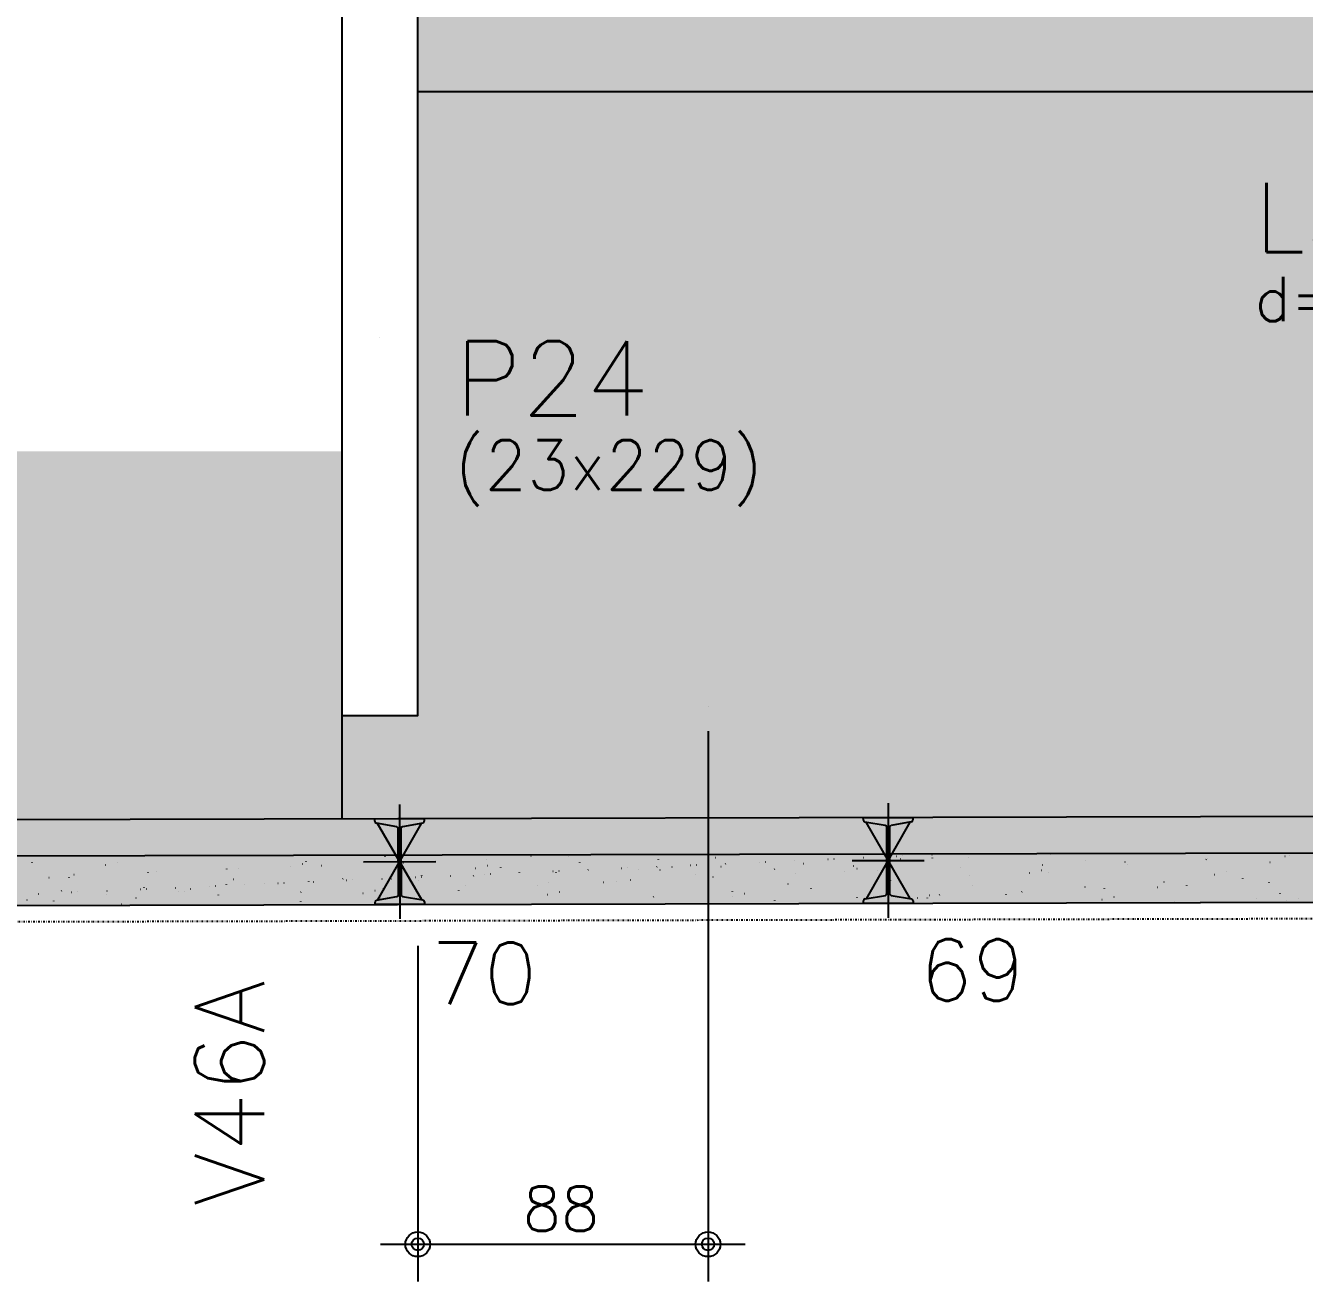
# Model space of a CAD drawing. Extents: x -40810 to 33675, y -2018 to 21213.
# Drawn here: x -4777.6 to -4390.1, y 8281.2 to 8661.6 of the extents above; entities that cross this region are included whole.
import ezdxf

# ---------------------------------------------------------------- set-up
doc = ezdxf.new("R2010")
doc.units = 0
doc.linetypes.add('ESTILO_TQS_0003', pattern=[1.5, 0.5, -0.4, 0.1, -0.5])
doc.layers.get('0').update_dxf_attribs({"color": 1, "lineweight": 9})
for name, color, linetype in [('1', 5, 'Continuous'), ('10', 7, 'Continuous'), ('12', 3, 'Continuous'), ('13', 7, 'Continuous'), ('131', 59, 'Continuous'), ('132', 99, 'Continuous'), ('19', 5, 'Continuous'), ('24', 5, 'ESTILO_TQS_0003'), ('242', 3, 'Continuous'), ('3', 2, 'Continuous'), ('42', 7, 'Continuous'), ('49', 20, 'Continuous'), ('51', 6, 'Continuous'), ('52', 21, 'Continuous'), ('8', 5, 'Continuous'), ('9', 3, 'Continuous')]:
    doc.layers.add(name, color=color, linetype=linetype)
doc.styles.get("Standard").update_dxf_attribs({"font": 'romans.shx', "width": 0.8})

# ---------------------------------------------------------------- blocks, each defined once
blk = doc.blocks.new('_H9EFD498501-001')
for p, q in [((2372.778065, 197.880144), (2372.852993, 197.883415)), ((2408.705963, 197.897593), (2408.75162, 197.957094)), ((2100.163827, 195.43307), (2100.173617, 195.507428)), ((2122.437876, 194.754505), (2122.511099, 194.770738)), ((2126.098986, 195.566154), (2126.172209, 195.582387)), ((2178.419204, 194.274709), (2178.492426, 194.290942)), ((2182.080314, 195.086358), (2182.153536, 195.102591)), ((2183.192021, 195.819017), (2183.201811, 195.893376)), ((2187.746494, 194.568813), (2187.792151, 194.628315)), ((2207.103858, 197.368654), (2207.113648, 197.443012)), ((2212.713533, 195.480802), (2212.75919, 195.540304)), ((2234.400532, 193.794913), (2234.473754, 193.811146)), ((2237.680572, 196.392792), (2237.726229, 196.452293)), ((2238.061642, 194.606561), (2238.134864, 194.622794)), ((2242.205589, 193.874566), (2242.215378, 193.948925)), ((2251.241638, 197.528496), (2251.31486, 197.544729)), ((2262.647611, 197.304781), (2262.693268, 197.364282)), ((2266.117426, 195.424202), (2266.127215, 195.498561)), ((2278.742651, 193.774469), (2278.81758, 193.777741)), ((2280.615866, 193.856255), (2280.690795, 193.859527)), ((2289.457443, 194.242287), (2289.532372, 194.245558)), ((2289.955842, 196.416151), (2289.965631, 196.490509)), ((2294.04297, 194.126765), (2294.116192, 194.142998)), ((2299.572806, 194.683933), (2299.647735, 194.687205)), ((2301.446022, 194.76572), (2301.52095, 194.768991)), ((2307.222966, 197.0487), (2307.296188, 197.064933)), ((2308.837807, 194.249636), (2308.883464, 194.309137)), ((2310.287599, 195.151751), (2310.362527, 195.155023)), ((2320.402962, 195.593398), (2320.47789, 195.596669)), ((2322.276177, 195.675184), (2322.351106, 195.678455)), ((2331.117754, 196.061215), (2331.192683, 196.064487)), ((2333.804846, 195.161625), (2333.850503, 195.221127)), ((2341.233117, 196.502862), (2341.308046, 196.506133)), ((2343.106333, 196.584648), (2343.181261, 196.58792)), ((2348.969409, 194.4717), (2348.979199, 194.546058)), ((2351.947909, 196.97068), (2352.022838, 196.973951)), ((2358.771885, 196.073614), (2358.817542, 196.133116)), ((2362.063273, 197.412326), (2362.138201, 197.415597)), ((2363.204294, 196.568904), (2363.277516, 196.585137)), ((2363.936488, 197.494112), (2364.011417, 197.497384)), ((2372.984036, 196.802099), (2372.993825, 196.876457)), ((2381.341925, 193.861775), (2381.387583, 193.921276)), ((2383.738924, 196.985603), (2383.784581, 197.045105)), ((2406.308965, 194.773764), (2406.354622, 194.833265)), ((2419.185622, 196.089108), (2419.258844, 196.105341)), ((2431.276004, 195.685753), (2431.321661, 195.745254)), ((2431.997603, 194.857648), (2432.007393, 194.932006)), ((2455.909441, 196.407284), (2455.91923, 196.481642)), ((2456.243043, 196.597742), (2456.2887, 196.657244)), ((2475.16695, 195.609312), (2475.240172, 195.625545)), ((2479.747857, 197.399232), (2479.757646, 197.473591)), ((2481.210082, 197.509731), (2481.255739, 197.569233)), ((2105.230659, 190.939757), (2105.303881, 190.95599)), ((2111.427141, 190.947033), (2111.436931, 191.021392)), ((2112.845377, 191.832846), (2112.891034, 191.892347)), ((2135.338978, 192.49667), (2135.348768, 192.571028)), ((2137.812416, 192.744835), (2137.858073, 192.804336)), ((2159.177395, 193.488618), (2159.187184, 193.562977)), ((2161.211987, 190.459961), (2161.285209, 190.476194)), ((2162.779455, 193.656824), (2162.825112, 193.716326)), ((2194.352546, 190.552218), (2194.362335, 190.626577)), ((2195.422029, 190.136612), (2195.496958, 190.139884)), ((2197.295245, 190.218399), (2197.370173, 190.22167)), ((2206.136822, 190.60443), (2206.21175, 190.607702)), ((2208.96965, 190.601679), (2209.015307, 190.661181)), ((2216.252185, 191.046076), (2216.327113, 191.049348)), ((2217.193315, 189.980165), (2217.266537, 189.996398)), ((2218.1254, 191.127863), (2218.200329, 191.131134)), ((2218.190962, 191.544167), (2218.200751, 191.618525)), ((2226.966977, 191.513894), (2227.041906, 191.517166)), ((2233.936689, 191.513669), (2233.982347, 191.57317)), ((2237.08234, 191.955541), (2237.157269, 191.958812)), ((2238.955556, 192.037327), (2239.030484, 192.040598)), ((2247.797132, 192.423359), (2247.872061, 192.42663)), ((2257.912496, 192.865005), (2257.987424, 192.868276)), ((2258.903728, 192.425658), (2258.949386, 192.485159)), ((2259.785711, 192.946791), (2259.86064, 192.950063)), ((2268.627288, 193.332823), (2268.702216, 193.336094)), ((2281.473769, 190.213818), (2281.519426, 190.27332)), ((2283.870767, 193.337647), (2283.916425, 193.397148)), ((2290.38186, 193.315117), (2290.455082, 193.33135)), ((2301.219156, 191.930115), (2301.228945, 192.004473)), ((2306.440808, 191.125807), (2306.486465, 191.185309)), ((2325.130993, 193.479751), (2325.140783, 193.55411)), ((2331.407847, 192.037796), (2331.453505, 192.097298)), ((2346.363188, 192.835321), (2346.43641, 192.851554)), ((2350.024298, 193.646969), (2350.09752, 193.663202)), ((2356.374886, 192.949786), (2356.420544, 193.009287)), ((2360.232723, 189.985664), (2360.242513, 190.060022)), ((2384.144561, 191.5353), (2384.15435, 191.609658)), ((2402.344516, 192.355525), (2402.417738, 192.371758)), ((2406.005626, 193.167173), (2406.078848, 193.183406)), ((2407.982977, 192.527248), (2407.992766, 192.601607)), ((2458.325844, 191.875729), (2458.399066, 191.891962)), ((2461.986954, 192.687377), (2462.060176, 192.70361)), ((2466.996544, 190.582797), (2467.006334, 190.657155)), ((2101.986044, 186.057109), (2102.060973, 186.06038)), ((2109.101494, 186.953723), (2109.147151, 187.013224)), ((2112.101408, 186.498755), (2112.176336, 186.502027)), ((2113.974623, 186.580542), (2114.049552, 186.583813)), ((2122.8162, 186.966573), (2122.891128, 186.969845)), ((2132.931563, 187.40822), (2133.006492, 187.411491)), ((2134.068533, 187.865712), (2134.11419, 187.925213)), ((2134.804778, 187.490006), (2134.879707, 187.493277)), ((2143.646355, 187.876037), (2143.721284, 187.879309)), ((2144.370881, 186.726377), (2144.444103, 186.74261)), ((2146.426082, 186.672183), (2146.435871, 186.746541)), ((2148.031991, 187.538026), (2148.105213, 187.554259)), ((2153.761718, 188.317684), (2153.836647, 188.320955)), ((2155.634934, 188.39947), (2155.709863, 188.402742)), ((2159.035572, 188.777701), (2159.081229, 188.837203)), ((2164.476511, 188.785502), (2164.551439, 188.788773)), ((2170.440709, 189.002582), (2170.450498, 189.076941)), ((2174.591874, 189.227148), (2174.666803, 189.230419)), ((2176.465089, 189.308934), (2176.540018, 189.312206)), ((2181.605613, 186.565861), (2181.65127, 186.625363)), ((2184.002611, 189.68969), (2184.048268, 189.749192)), ((2185.306666, 189.694966), (2185.381595, 189.698237)), ((2200.352209, 186.246581), (2200.425431, 186.262814)), ((2204.013319, 187.05823), (2204.086541, 187.074463)), ((2206.572652, 187.477851), (2206.618309, 187.537352)), ((2229.454276, 187.058131), (2229.464065, 187.132489)), ((2231.539691, 188.38984), (2231.585348, 188.449341)), ((2253.366113, 188.607767), (2253.375903, 188.682126)), ((2256.50673, 189.301829), (2256.552387, 189.36133)), ((2259.994647, 186.578434), (2260.067869, 186.594667)), ((2273.174643, 189.500369), (2273.247865, 189.516602)), ((2277.204529, 189.599716), (2277.214319, 189.674074)), ((2312.379681, 186.663316), (2312.38947, 186.737674)), ((2315.975975, 186.098638), (2316.049197, 186.114871)), ((2329.155971, 189.020573), (2329.229193, 189.036805)), ((2336.218097, 187.655264), (2336.227886, 187.729623)), ((2385.137299, 188.540776), (2385.210521, 188.557009)), ((2400.053941, 186.622058), (2400.099598, 186.68156)), ((2419.246291, 188.041212), (2419.25608, 188.115571)), ((2425.02098, 187.534047), (2425.066637, 187.593549)), ((2441.118626, 188.06098), (2441.191849, 188.077213)), ((2443.158128, 189.590849), (2443.167917, 189.665207)), ((2449.988019, 188.446037), (2450.033676, 188.505538)), ((2474.955058, 189.358026), (2475.000715, 189.417527)), ((2478.259858, 186.096761), (2478.269648, 186.171119)), ((2098.463532, 182.518048), (2098.463532, 182.518048)), ((2098.463532, 182.518048), (2098.463532, 182.518048)), ((2098.463532, 182.518048), (2098.463532, 182.518048)), ((2098.675828, 184.130598), (2098.685618, 184.204957)), ((2105.711435, 182.535712), (2105.711435, 182.535712)), ((2105.711435, 182.535712), (2105.711435, 182.535712)), ((2106.704496, 183.829894), (2106.750153, 183.889396)), ((2110.321249, 182.546947), (2110.321249, 182.546947)), ((2110.321249, 182.546947), (2110.321249, 182.546947)), ((2110.321249, 182.546947), (2110.321249, 182.546947)), ((2122.178965, 182.575846), (2122.178965, 182.575846)), ((2122.178965, 182.575846), (2122.178965, 182.575846)), ((2122.587666, 185.680234), (2122.597455, 185.754593)), ((2125.687613, 182.584397), (2125.687613, 182.584397)), ((2125.687613, 182.584397), (2125.687613, 182.584397)), ((2127.163664, 182.911629), (2127.236886, 182.927862)), ((2130.024147, 182.594965), (2130.024147, 182.594965)), ((2130.024147, 182.594965), (2130.024147, 182.594965)), ((2131.671535, 184.741883), (2131.717192, 184.801385)), ((2134.036682, 182.604744), (2134.036682, 182.604744)), ((2134.036682, 182.604744), (2134.036682, 182.604744)), ((2145.894398, 182.633643), (2145.894398, 182.633643)), ((2154.336859, 182.654218), (2154.336859, 182.654218)), ((2154.336859, 182.654218), (2154.336859, 182.654218)), ((2156.638574, 185.653872), (2156.684231, 185.713374)), ((2157.752114, 182.662542), (2157.752114, 182.662542)), ((2169.609831, 182.69144), (2169.609831, 182.69144)), ((2169.609831, 182.69144), (2169.609831, 182.69144)), ((2169.609831, 182.69144), (2169.609831, 182.69144)), ((2178.64957, 182.713471), (2178.64957, 182.713471)), ((2178.64957, 182.713471), (2178.64957, 182.713471)), ((2181.467547, 182.720339), (2181.467547, 182.720339)), ((2181.467547, 182.720339), (2181.467547, 182.720339)), ((2181.601233, 183.735783), (2181.611023, 183.810142)), ((2184.479469, 182.72768), (2184.479469, 182.72768)), ((2184.479469, 182.72768), (2184.479469, 182.72768)), ((2184.479469, 182.72768), (2184.479469, 182.72768)), ((2193.325264, 182.749238), (2193.325264, 182.749238)), ((2193.325264, 182.749238), (2193.325264, 182.749238)), ((2202.962282, 182.772724), (2202.962282, 182.772724)), ((2202.962282, 182.772724), (2202.962282, 182.772724)), ((2205.18298, 182.778137), (2205.18298, 182.778137)), ((2205.439649, 184.727732), (2205.449439, 184.80209)), ((2217.040697, 182.807035), (2217.040697, 182.807035)), ((2227.274994, 182.831978), (2227.274994, 182.831978)), ((2227.274994, 182.831978), (2227.274994, 182.831978)), ((2228.898413, 182.835934), (2228.898413, 182.835934)), ((2228.898413, 182.835934), (2228.898413, 182.835934)), ((2228.898413, 182.835934), (2228.898413, 182.835934)), ((2240.75613, 182.864833), (2240.75613, 182.864833)), ((2240.75613, 182.864833), (2240.75613, 182.864833)), ((2240.75613, 182.864833), (2240.75613, 182.864833)), ((2243.271325, 182.870963), (2243.271325, 182.870963)), ((2243.271325, 182.870963), (2243.271325, 182.870963)), ((2243.271325, 182.870963), (2243.271325, 182.870963)), ((2251.587705, 182.891231), (2251.587705, 182.891231)), ((2251.587705, 182.891231), (2251.587705, 182.891231)), ((2252.613846, 182.893731), (2252.613846, 182.893731)), ((2252.613846, 182.893731), (2252.613846, 182.893731)), ((2256.333537, 185.766785), (2256.406759, 185.783018)), ((2264.471563, 182.92263), (2264.471563, 182.92263)), ((2264.471563, 182.92263), (2264.471563, 182.92263)), ((2275.900417, 182.950484), (2275.900417, 182.950484)), ((2275.900417, 182.950484), (2275.900417, 182.950484)), ((2276.329279, 182.951529), (2276.329279, 182.951529)), ((2288.186995, 182.980428), (2288.186995, 182.980428)), ((2288.186995, 182.980428), (2288.186995, 182.980428)), ((2288.186995, 182.980428), (2288.186995, 182.980428)), ((2288.467843, 185.11368), (2288.477633, 185.188038)), ((2300.044712, 183.009326), (2300.044712, 183.009326)), ((2300.044712, 183.009326), (2300.044712, 183.009326)), ((2300.044712, 183.009326), (2300.044712, 183.009326)), ((2300.213128, 183.009737), (2300.231442, 183.033603)), ((2300.213128, 183.009737), (2300.213128, 183.009737)), ((2302.063181, 183.014246), (2302.063181, 183.014246)), ((2302.063181, 183.014246), (2302.063181, 183.014246)), ((2302.063181, 183.014246), (2302.063181, 183.014246)), ((2311.902428, 183.038225), (2311.902428, 183.038225)), ((2311.902428, 183.038225), (2311.902428, 183.038225)), ((2312.314865, 185.286989), (2312.388087, 185.303222)), ((2323.760145, 183.067124), (2323.760145, 183.067124)), ((2323.760145, 183.067124), (2323.760145, 183.067124)), ((2324.52584, 183.06899), (2324.52584, 183.06899)), ((2325.152824, 183.886091), (2325.198481, 183.945592)), ((2335.617861, 183.096022), (2335.617861, 183.096022)), ((2347.475578, 183.124921), (2347.475578, 183.124921)), ((2347.475578, 183.124921), (2347.475578, 183.124921)), ((2347.475578, 183.124921), (2347.475578, 183.124921)), ((2347.481411, 183.169228), (2347.4912, 183.243587)), ((2348.838552, 183.128243), (2348.838552, 183.128243)), ((2350.119863, 184.79808), (2350.16552, 184.857581)), ((2359.333294, 183.15382), (2359.333294, 183.15382)), ((2359.333294, 183.15382), (2359.333294, 183.15382)), ((2359.333294, 183.15382), (2359.333294, 183.15382)), ((2360.855037, 183.157529), (2360.855037, 183.157529)), ((2360.855037, 183.157529), (2360.855037, 183.157529)), ((2360.855037, 183.157529), (2360.855037, 183.157529)), ((2368.296192, 184.807193), (2368.369415, 184.823426)), ((2371.191011, 183.182719), (2371.191011, 183.182719)), ((2371.191011, 183.182719), (2371.191011, 183.182719)), ((2371.393248, 184.718865), (2371.403037, 184.793223)), ((2371.957302, 185.618842), (2372.030525, 185.635075)), ((2373.151263, 183.187496), (2373.151263, 183.187496)), ((2375.086902, 185.710069), (2375.132559, 185.769571)), ((2383.048727, 183.211617), (2383.048727, 183.211617)), ((2383.048727, 183.211617), (2383.048727, 183.211617)), ((2394.906443, 183.240516), (2394.906443, 183.240516)), ((2395.231664, 185.710813), (2395.241454, 185.785171)), ((2397.463975, 183.246749), (2397.463975, 183.246749)), ((2406.76416, 183.269415), (2406.76416, 183.269415)), ((2418.621876, 183.298313), (2418.621876, 183.298313)), ((2418.621876, 183.298313), (2418.621876, 183.298313)), ((2418.621876, 183.298313), (2418.621876, 183.298313)), ((2419.646892, 183.300812), (2419.646892, 183.300812)), ((2419.646892, 183.300812), (2419.646892, 183.300812)), ((2419.646892, 183.300812), (2419.646892, 183.300812)), ((2421.776687, 183.306002), (2421.776687, 183.306002)), ((2424.27752, 184.327397), (2424.350743, 184.34363)), ((2427.93863, 185.139046), (2428.011853, 185.155279)), ((2430.479593, 183.327212), (2430.479593, 183.327212)), ((2430.479593, 183.327212), (2430.479593, 183.327212)), ((2430.479593, 183.327212), (2430.479593, 183.327212)), ((2442.337309, 183.356111), (2442.337309, 183.356111)), ((2442.337309, 183.356111), (2442.337309, 183.356111)), ((2446.089398, 183.365255), (2446.089398, 183.365255)), ((2446.089398, 183.365255), (2446.089398, 183.365255)), ((2446.089398, 183.365255), (2446.089398, 183.365255)), ((2446.244136, 183.566913), (2446.289793, 183.626415)), ((2454.195026, 183.38501), (2454.195026, 183.38501)), ((2454.245232, 183.766362), (2454.255021, 183.84072)), ((2466.052742, 183.413908), (2466.052742, 183.413908)), ((2470.40211, 183.424508), (2470.40211, 183.424508)), ((2470.40211, 183.424508), (2470.40211, 183.424508)), ((2470.40211, 183.424508), (2470.40211, 183.424508)), ((2471.211175, 184.478903), (2471.256832, 184.538404)), ((2477.910459, 183.442807), (2477.910459, 183.442807)), ((2477.910459, 183.442807), (2477.910459, 183.442807)), ((2477.910459, 183.442807), (2477.910459, 183.442807)), ((2478.438748, 183.444094), (2478.438748, 183.444094)), ((2478.438748, 183.444094), (2478.438748, 183.444094)), ((2478.438748, 183.444094), (2478.438748, 183.444094)), ((2480.258848, 183.847601), (2480.33207, 183.863834)), ((2483.919958, 184.659249), (2483.99318, 184.675482))]:
    blk.add_line(p, q)

msp = doc.modelspace()

# ---------------------------------------------------------------- linework, layer by layer
at = {"layer": '1'}
for p, q in [((-4681.753, 8452.613), (-4681.753, 8421.337)), ((-2911.13, 8425.617), (-6429.421, 8417.111))]:
    msp.add_line(p, q, dxfattribs=at)
for points in [[(-4658.753, 8641.613), (-4223.753, 8641.613)], [(-4658.753, 8452.613), (-4658.753, 8452.613)]]:
    msp.add_lwpolyline(points, dxfattribs=at)
at = {"layer": '131'}
for points in [[(-3532.753, 8398.211), (-4658.753, 8395.396), (-4658.753, 9182.613)], [(-3532.753, 8398.211), (-4658.753, 9182.613), (-4254.253, 9182.613)]]:
    msp.add_solid(points, dxfattribs=at)
at = {"layer": '132'}
for points in [[(-5037.749, 8532.613), (-5037.749, 8471.613), (-4658.753, 8433.613)], [(-4681.753, 8452.613), (-4681.753, 8532.613), (-5037.749, 8532.613)], [(-4681.753, 8452.613), (-5037.749, 8532.613), (-4658.753, 8433.613)], [(-4658.753, 8433.613), (-5334.749, 8471.613), (-5334.753, 8433.613)], [(-5037.749, 8471.613), (-5334.749, 8471.613), (-4658.753, 8433.613)], [(-4681.753, 8452.613), (-4658.753, 8433.613), (-4658.753, 8452.613)], [(-4658.753, 8433.613), (-5334.753, 8433.613), (-5334.749, 8393.773)], [(-4658.753, 8433.613), (-5334.749, 8393.773), (-4658.753, 8395.396)], [(-4658.753, 8433.613), (-4658.753, 8395.396), (-4658.753, 8433.613)]]:
    msp.add_solid(points, dxfattribs=at)
at = {"layer": '24'}
msp.add_line((-2878.751, 8394.704), (-6442.19, 8386.08), dxfattribs=at)
at = {"layer": '242'}
msp.add_line((-4670.253, 8567.113), (-4670.253, 8567.113), dxfattribs=at)
at = {"layer": '3'}
msp.add_lwpolyline([(-4681.753, 8452.613), (-4658.753, 8452.613), (-4658.753, 8681.613), (-4681.753, 8681.613), (-4681.753, 8452.613)], dxfattribs=at)
at = {"layer": '42', "color": 70, "linetype": 'Continuous'}
for p, q in [((-4570.808, 8455.427), (-4570.808, 8455.427)), ((-4570.808, 8447.927), (-4570.808, 8281.232)), ((-4658.753, 8390.396), (-4658.753, 8390.396)), ((-4658.753, 8382.896), (-4658.753, 8281.232)), ((-4670.003, 8292.482), (-4559.558, 8292.482))]:
    msp.add_line(p, q, dxfattribs=at)
for centre, radius in [((-4658.753, 8292.482), 3.746), ((-4570.808, 8292.482), 3.746), ((-4658.753, 8292.482), 1.867), ((-4570.808, 8292.482), 1.867)]:
    msp.add_circle(centre, radius, dxfattribs=at)
at = {"layer": '49', "linetype": 'Continuous'}
for p, q in [((-5654.301, 8407.994), (-2898.84, 8414.709)), ((-5654.265, 8392.994), (-2883.773, 8399.746))]:
    msp.add_line(p, q, dxfattribs=at)
at = {"layer": '51'}
for p, q in [((-4664.273, 8425.732), (-4664.189, 8391.034)), ((-4516.264, 8426.09), (-4516.18, 8391.393)), ((-4671.763, 8421.365), (-4656.763, 8421.401)), ((-4671.761, 8420.611), (-4671.763, 8421.365)), ((-4665.133, 8418.954), (-4671.277, 8420.003)), ((-4657.56, 8396.827), (-4670.903, 8419.94)), ((-4670.847, 8396.795), (-4657.616, 8419.972)), ((-4657.243, 8420.037), (-4663.381, 8418.958)), ((-4656.763, 8421.401), (-4656.761, 8420.647)), ((-4523.754, 8421.723), (-4508.754, 8421.759)), ((-4523.752, 8420.969), (-4523.754, 8421.723)), ((-4517.124, 8419.312), (-4523.267, 8420.362)), ((-4509.551, 8397.185), (-4522.894, 8420.298)), ((-4522.838, 8397.153), (-4509.607, 8420.33)), ((-4509.233, 8420.396), (-4515.371, 8419.316)), ((-4508.754, 8421.759), (-4508.752, 8421.005)), ((-4664.601, 8398.417), (-4664.649, 8418.346)), ((-4663.862, 8418.348), (-4663.814, 8398.42)), ((-4516.591, 8398.775), (-4516.64, 8418.704)), ((-4515.853, 8418.706), (-4515.804, 8398.778)), ((-4675.14, 8408.357), (-4653.322, 8408.41)), ((-4527.131, 8408.715), (-4505.313, 8408.768)), ((-4671.7, 8395.365), (-4671.702, 8396.119)), ((-4671.22, 8396.729), (-4665.082, 8397.808)), ((-4663.329, 8397.813), (-4657.186, 8396.763)), ((-4656.702, 8396.155), (-4656.7, 8395.401)), ((-4523.691, 8395.723), (-4523.692, 8396.477)), ((-4523.211, 8397.087), (-4517.073, 8398.167)), ((-4515.32, 8398.171), (-4509.177, 8397.121)), ((-4508.692, 8396.514), (-4508.691, 8395.76)), ((-4656.7, 8395.401), (-4671.7, 8395.365)), ((-4508.691, 8395.76), (-4523.691, 8395.723))]:
    msp.add_line(p, q, dxfattribs=at)
for centre, start, end in [((-4671.136, 8420.612), 180.13866, 256.99988), ((-4657.386, 8420.646), 283.27743, 0.13866), ((-4523.127, 8420.971), 180.13866, 256.99988), ((-4509.377, 8421.004), 283.27743, 0.13866), ((-4665.274, 8418.345), 0.13866, 76.99988), ((-4663.237, 8418.35), 103.27743, 180.13866), ((-4517.265, 8418.703), 0.13866, 76.99988), ((-4515.228, 8418.708), 103.27743, 180.13866), ((-4671.077, 8396.121), 103.27743, 180.13866), ((-4665.226, 8398.417), 283.27751, 0.24365), ((-4663.189, 8398.422), 180.13866, 256.99988), ((-4657.327, 8396.154), 0.13866, 76.99988), ((-4523.067, 8396.479), 103.27743, 180.13866), ((-4517.216, 8398.775), 283.27751, 0.24365), ((-4515.179, 8398.78), 180.13866, 256.99988), ((-4509.317, 8396.512), 0.13866, 76.99988)]:
    msp.add_arc(centre, 0.625, start, end, dxfattribs=at)

# ---------------------------------------------------------------- block references
at = {"layer": '19'}
msp.add_blockref('_H9EFD498501-001', (-6875.753, 8212.613), dxfattribs=at)

# ---------------------------------------------------------------- texts
at = {"layer": '10'}
msp.add_text('L52', height=21, dxfattribs=at).set_placement((-4405.195, 8592.949))
at = {"layer": '12'}
msp.add_text('(23x229)', height=15, dxfattribs=at).set_placement((-4647.503, 8521.018))
at = {"layer": '13'}
msp.add_text('d=12', height=13.5, dxfattribs=at).set_placement((-4405.195, 8572.054))
at = {"layer": '42', "color": 70, "linetype": 'Continuous'}
msp.add_text('88', height=13.5, dxfattribs=at).set_placement((-4626.93, 8296.532))
at = {"layer": '52'}
for s, p in [('69', (-4506.752, 8366.171)), ('70', (-4654.759, 8365.161))]:
    msp.add_text(s, height=18.75, dxfattribs=at).set_placement(p)
at = {"layer": '8'}
msp.add_text('V46A', height=21, rotation=90, dxfattribs=at).set_placement((-4705.322, 8304.048))
at = {"layer": '9'}
msp.add_text('P24', height=22.5, dxfattribs=at).set_placement((-4647.503, 8543.518))

doc.saveas('drawing.dxf')
